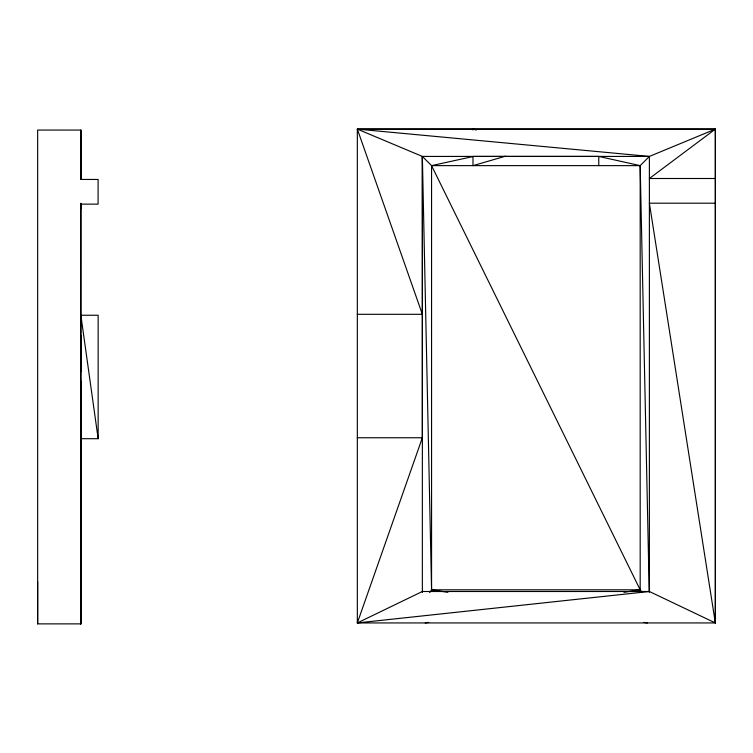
<?xml version="1.0" encoding="UTF-8"?>
<svg xmlns="http://www.w3.org/2000/svg" width="753" height="753" viewBox="0 0 753 753"><rect width="100%" height="100%" fill="white"/><g stroke="black" fill="none" stroke-linecap="round" stroke-linejoin="round"><path stroke-width="1.13" d="M80.844 495.013L80.872 623.879L37.65 623.879L37.65 581.551M37.65 623.879L37.65 130.062L80.863 130.071L80.825 179.44L98.106 179.459L98.088 204.148L80.806 204.129L80.872 623.879M80.853 365.327L80.853 371.681L80.853 369.13M80.853 208.722L80.853 204.091M80.853 179.233L80.863 130.062L80.863 179.289M80.863 203.225L80.665 623.879L80.853 386.59M80.853 367.163L80.863 335.48M80.637 623.879L80.863 508.096M715.35 178.499L649.387 178.499L715.35 129.121L649.387 156.426L357.336 129.121L715.35 129.121L715.35 622.938L649.387 591.5L357.336 622.929L422.358 437.757L422.358 156.426L357.336 129.121L357.336 622.938L715.35 622.938L715.35 129.121L357.336 129.121L422.358 314.302L357.336 314.302M80.844 516.53L80.835 513.668L80.863 525.114L80.863 478.306M80.853 384.03L80.853 381.056M80.759 584.996L80.863 567.084M80.835 497.196L80.797 500.086L80.835 498.91M429.662 592.564L431.563 589.806L431.563 165.632L422.358 156.426L422.358 592.46M642.356 592.564L640.182 589.806L431.563 165.632L640.182 165.632L649.387 156.426L649.387 591.962M357.336 622.929L422.358 591.5L649.387 591.5M505.545 156.182L472.978 165.632L472.978 156.426L598.767 156.426L640.182 165.632L649.237 591.962M431.563 165.632L473.006 156.539M425.238 622.938L428.702 622.402M623.992 592.3L640.182 589.806L640.182 165.632M649.387 156.426L422.358 156.426L431.563 589.806L447.828 592.3M715.35 203.197L649.387 203.197L715.35 622.929M357.336 437.757L422.358 437.757M80.863 438.698L98.144 438.698L98.144 315.243L80.863 315.243L98.144 438.698M431.563 589.806L640.182 589.806M643.975 622.402L647.448 622.938M472.978 129.121L476.414 129.968M80.853 522.14L80.835 518.864M472.978 129.224L472.978 130.005M80.853 383.013L80.863 409.698M598.767 156.426L598.767 165.632"/></g></svg>
